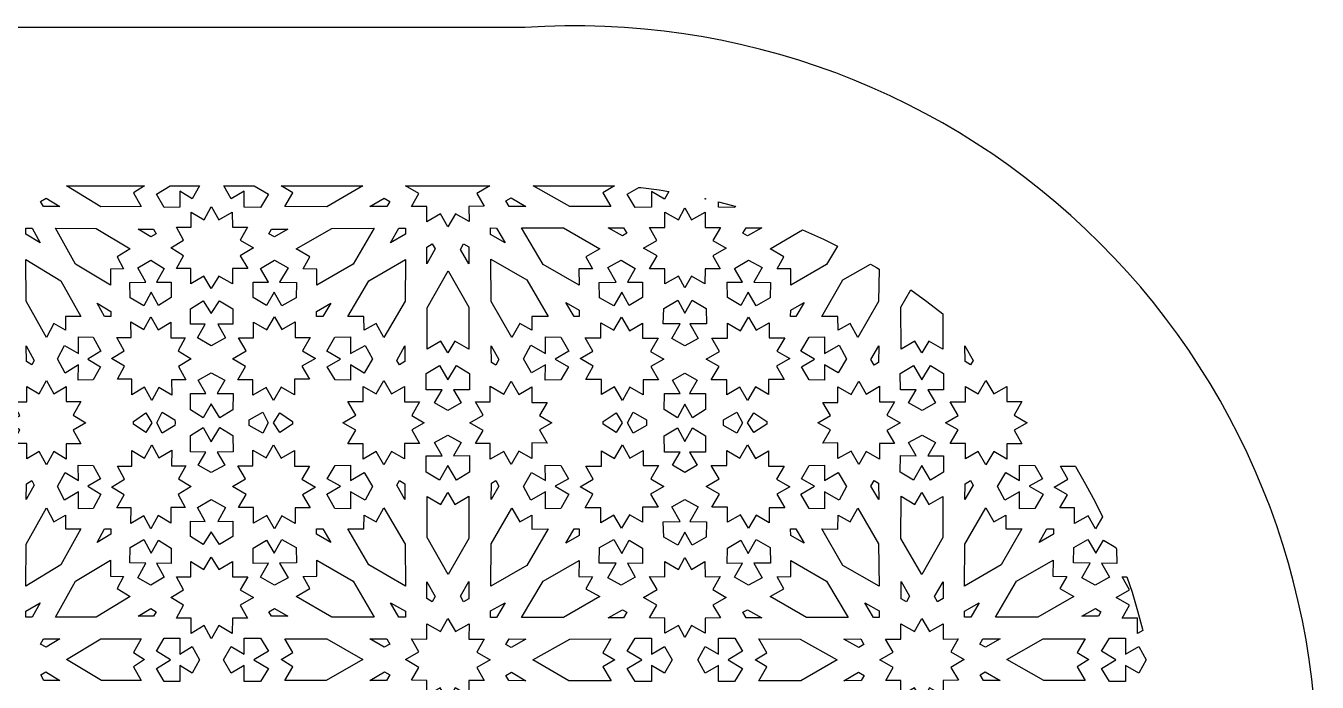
# Model space of a CAD drawing. Extents: x -340 to 340, y -245 to 245.
# Drawn here: x 176.7 to 340.1, y 162.1 to 245.1 of the extents above; entities that cross this region are included whole.
import ezdxf

# ---------------------------------------------------------------- set-up
doc = ezdxf.new("R2010")
doc.units = 0
doc.layers.add('LAYER_1', color=18, linetype='CONTINUOUS')

msp = doc.modelspace()

# ---------------------------------------------------------------- linework, layer by layer
at = {"layer": 'LAYER_1'}
msp.add_lwpolyline([(339.89, 144.89, 0.454904), (239.89, 244.89), (-340.11, 244.89), (-340.11, -245.11), (339.89, -245.11)], format="xyb", close=True, dxfattribs=at)
for points in [[(191.77, 224.88), (190.36, 223.98), (191.33, 222.24), (186.25, 222.23), (181.88, 224.86), (181.91, 224.88)], [(197.81, 223.21), (196.22, 224.18), (196.22, 222.16), (194.26, 222.15), (193.29, 223.82), (195.01, 224.88), (198.7, 224.88)], [(205.65, 224.88), (207.45, 223.82), (206.43, 222.15), (204.38, 222.16), (204.38, 224.18), (202.72, 223.21), (201.78, 224.88)], [(219.4, 224.86), (214.82, 222.23), (209.5, 222.24), (210.52, 223.98), (209.04, 224.88), (219.37, 224.88)], [(235.45, 224.88), (233.8, 223.92), (234.75, 222.29), (232.81, 222.28), (232.82, 220.35), (231.1, 221.34), (230.15, 219.69), (229.2, 221.34), (227.48, 220.34), (227.48, 222.27), (225.55, 222.26), (226.48, 223.9), (224.78, 224.88), (224.79, 224.88)], [(251.2, 224.88), (249.75, 224.01), (250.77, 222.26), (245.55, 222.27), (240.95, 224.88)], [(254.57, 224.65), (256.86, 224.35), (258.1, 224.15), (257.56, 223.19), (255.89, 224.17), (255.89, 222.16), (253.83, 222.15), (252.82, 223.82), (254.28, 224.67)], [(181.05, 222.24), (178.99, 222.25), (178.62, 222.9), (179.31, 223.31)], [(201.16, 220.56), (202.87, 221.56), (202.88, 219.63), (204.81, 219.64), (203.87, 218), (205.57, 217.02), (203.88, 216.04), (204.82, 214.41), (202.89, 214.4), (202.9, 212.47), (201.17, 213.46), (200.2, 211.91), (199.28, 213.46), (197.64, 212.47), (197.64, 214.4), (195.8, 214.41), (196.7, 216.04), (195.08, 217.02), (196.7, 218), (195.81, 219.64), (197.65, 219.63), (197.66, 221.56), (199.3, 220.56), (200.18, 222.22), (200.2, 222.14), (200.23, 222.22)], [(222.81, 222.9), (222.43, 222.25), (220.27, 222.24), (222.1, 223.31)], [(240.01, 222.27), (237.9, 222.26), (237.48, 222.96), (238.13, 223.34)], [(262.78, 223.24), (262.7, 223.19), (262.66, 223.26)], [(266.14, 222.39), (266.51, 222.29), (266.43, 222.15), (264.37, 222.16), (264.37, 222.86)], [(260.96, 220.56), (262.68, 221.55), (262.68, 219.62), (264.61, 219.61), (263.67, 217.98), (265.36, 217), (263.66, 216.02), (264.6, 214.38), (262.67, 214.39), (262.66, 212.46), (260.94, 213.46), (260.13, 211.96), (259.31, 213.46), (257.6, 212.46), (257.59, 214.39), (255.66, 214.38), (256.6, 216.02), (254.9, 217), (256.59, 217.98), (255.65, 219.61), (257.58, 219.62), (257.57, 221.55), (259.3, 220.56), (260.13, 222.09)], [(177.54, 219.51), (178.55, 217.68), (176.76, 218.76), (176.76, 219.52)], [(185.63, 219.49), (189.96, 216.89), (188.29, 215.88), (189.1, 214.37), (187.45, 214.33), (187.46, 212.31), (183.05, 214.95), (180.51, 219.51)], [(192.92, 219.38), (193.24, 218.82), (192.56, 218.42), (190.94, 219.4)], [(208.21, 218.42), (207.5, 218.82), (207.83, 219.38), (209.91, 219.4)], [(218.17, 214.95), (213.55, 212.31), (213.57, 214.33), (211.84, 214.37), (212.69, 215.88), (210.94, 216.89), (215.47, 219.49), (220.83, 219.51)], [(224.76, 218.76), (222.89, 217.68), (223.95, 219.51), (224.77, 219.52)], [(236.29, 219.54), (237.38, 217.68), (235.55, 218.72), (235.53, 219.55)], [(249.36, 216.91), (247.61, 215.9), (248.45, 214.39), (246.72, 214.36), (246.73, 212.33), (242.21, 214.94), (239.47, 219.56), (244.75, 219.57)], [(252.79, 218.88), (252.23, 218.56), (250.41, 219.58), (252.37, 219.58)], [(269.85, 219.58), (268.03, 218.56), (267.47, 218.88), (267.89, 219.58)], [(275.4, 219.14), (277.67, 218.11), (279.42, 217.26), (278.05, 214.94), (273.53, 212.33), (273.54, 214.36), (271.81, 214.39), (272.65, 215.9), (270.9, 216.91), (275.02, 219.29)], [(228.54, 216.89), (227.46, 215.02), (227.46, 217.13), (228.17, 217.55)], [(232.77, 217.17), (232.78, 215.01), (231.72, 216.83), (232.12, 217.55)], [(181.19, 212.86), (183.7, 208.35), (181.77, 208.35), (181.75, 206.61), (180.3, 207.45), (179.35, 205.69), (176.79, 210.29), (176.76, 215.57)], [(194.25, 214.43), (193.3, 212.68), (195.14, 212.7), (195.13, 210.76), (193.53, 209.76), (192.62, 211.43), (191.66, 209.68), (189.96, 210.7), (189.9, 212.64), (191.94, 212.67), (190.92, 214.52), (192.55, 215.46)], [(209.93, 214.52), (208.86, 212.67), (210.99, 212.64), (210.94, 210.7), (209.15, 209.68), (208.15, 211.43), (207.19, 209.76), (205.52, 210.76), (205.51, 212.7), (207.44, 212.68), (206.44, 214.43), (208.22, 215.46)], [(224.74, 210.29), (222.05, 205.69), (221.06, 207.45), (219.54, 206.61), (219.52, 208.35), (217.5, 208.35), (220.13, 212.86), (224.76, 215.57)], [(232.8, 209.55), (232.79, 204.22), (231.04, 205.24), (230.15, 203.75), (229.26, 205.24), (227.51, 204.22), (227.52, 209.45), (230.17, 214.13)], [(240.14, 212.97), (242.81, 208.35), (240.78, 208.36), (240.76, 206.62), (239.24, 207.46), (238.24, 205.7), (235.63, 210.23), (235.56, 215.6)], [(253.85, 214.44), (252.85, 212.69), (254.77, 212.7), (254.75, 210.76), (253.08, 209.76), (252.13, 211.44), (251.12, 209.69), (249.34, 210.71), (249.29, 212.66), (251.42, 212.68), (250.36, 214.53), (252.07, 215.47)], [(269.9, 214.53), (268.84, 212.68), (270.97, 212.66), (270.92, 210.71), (269.14, 209.69), (268.13, 211.44), (267.18, 209.76), (265.5, 210.76), (265.49, 212.7), (267.41, 212.69), (266.41, 214.44), (268.19, 215.47)], [(284.36, 214.55), (284.68, 214.34), (284.63, 210.23), (282.02, 205.7), (281.02, 207.46), (279.5, 206.62), (279.47, 208.36), (277.45, 208.35), (280.12, 212.97), (283.61, 214.98)], [(290.72, 210.25), (292.74, 208.67), (292.74, 204.22), (291, 205.24), (290.11, 203.75), (289.22, 205.24), (287.47, 204.22), (287.46, 209.55), (288.71, 211.71)], [(187.49, 209), (187.5, 208.35), (186.72, 208.35), (185.78, 210.05)], [(202.93, 209.32), (202.95, 207.37), (201.02, 207.39), (202.02, 205.64), (200.2, 204.62), (198.47, 205.64), (199.43, 207.39), (197.59, 207.37), (197.6, 209.32), (199.19, 210.32), (200.2, 208.71), (201.26, 210.32)], [(214.33, 208.35), (213.51, 208.35), (213.52, 209), (215.32, 210.05)], [(246.75, 209.16), (246.76, 208.34), (246.11, 208.34), (245.05, 210.14)], [(262.81, 209.38), (262.87, 207.43), (260.74, 207.41), (261.8, 205.56), (260.13, 204.63), (258.46, 205.56), (259.52, 207.41), (257.39, 207.43), (257.44, 209.38), (259.23, 210.4), (260.13, 208.76), (261.03, 210.4)], [(274.15, 208.34), (273.5, 208.34), (273.51, 209.16), (275.21, 210.14)], [(193.49, 206.65), (195.09, 207.62), (195.09, 205.63), (196.91, 205.64), (196, 203.99), (197.65, 203), (196.06, 202.03), (196.99, 200.36), (195.19, 200.35), (195.2, 198.39), (193.57, 199.36), (192.68, 197.73), (191.75, 199.4), (190.16, 198.43), (190.16, 200.42), (188.34, 200.41), (189.25, 202.06), (187.6, 203.04), (189.19, 204.02), (188.26, 205.69), (190.06, 205.7), (190.05, 207.66), (191.67, 206.69), (192.57, 208.32)], [(209.14, 206.69), (210.84, 207.66), (210.83, 205.7), (212.72, 205.69), (211.74, 204.02), (213.41, 203.04), (211.68, 202.06), (212.63, 200.41), (210.73, 200.42), (210.73, 198.43), (209.06, 199.4), (208.09, 197.73), (207.15, 199.36), (205.45, 198.39), (205.46, 200.35), (203.57, 200.36), (204.55, 202.03), (202.88, 203), (204.61, 203.99), (203.66, 205.64), (205.56, 205.63), (205.56, 207.62), (207.23, 206.65), (208.2, 208.32)], [(253.1, 206.55), (254.74, 207.51), (254.74, 205.6), (256.73, 205.61), (255.77, 203.93), (257.44, 202.97), (255.82, 202.03), (256.8, 200.33), (254.84, 200.32), (254.85, 198.44), (253.17, 199.4), (252.21, 197.73), (251.22, 199.45), (249.57, 198.49), (249.57, 200.39), (247.58, 200.38), (248.54, 202.06), (246.87, 203.02), (248.49, 203.97), (247.51, 205.67), (249.47, 205.67), (249.47, 207.56), (251.14, 206.6), (252.1, 208.27)], [(269.12, 206.6), (270.79, 207.56), (270.79, 205.67), (272.75, 205.67), (271.77, 203.97), (273.39, 203.02), (271.72, 202.06), (272.68, 200.38), (270.69, 200.39), (270.69, 198.49), (269.04, 199.45), (268.05, 197.73), (267.09, 199.4), (265.41, 198.44), (265.42, 200.32), (263.46, 200.33), (264.44, 202.03), (262.81, 202.97), (264.49, 203.93), (263.53, 205.61), (265.52, 205.6), (265.52, 207.51), (267.16, 206.55), (268.16, 208.27)], [(177.8, 202.8), (177.49, 202.24), (176.82, 202.65), (176.81, 204.62)], [(185.26, 205.75), (186.24, 203.97), (184.58, 202.95), (186.19, 202), (185.25, 200.32), (183.39, 200.29), (183.4, 202.22), (181.74, 201.2), (180.74, 202.98), (181.62, 204.7), (183.4, 203.65), (183.4, 205.78)], [(217.81, 203.65), (219.67, 204.7), (220.59, 202.98), (219.55, 201.2), (217.81, 202.22), (217.82, 200.29), (215.87, 200.32), (214.89, 202), (216.57, 202.95), (214.83, 203.97), (215.86, 205.75), (217.81, 205.78)], [(224.7, 202.65), (224, 202.24), (223.68, 202.8), (224.71, 204.62)], [(236.6, 202.93), (236.2, 202.21), (235.64, 202.54), (235.62, 204.63)], [(244.43, 205.75), (245.46, 203.96), (243.72, 202.95), (245.39, 202), (244.41, 200.32), (242.46, 200.3), (242.47, 202.23), (240.73, 201.22), (239.69, 203), (240.62, 204.71), (242.48, 203.66), (242.49, 205.79)], [(277.78, 203.66), (279.64, 204.71), (280.57, 203), (279.53, 201.22), (277.79, 202.23), (277.8, 200.3), (275.85, 200.32), (274.87, 202), (276.54, 202.95), (274.8, 203.96), (275.83, 205.75), (277.77, 205.79)], [(284.62, 202.54), (284.06, 202.21), (283.66, 202.93), (284.64, 204.63)], [(296.58, 202.8), (296.26, 202.24), (295.56, 202.65), (295.55, 204.62)], [(201.92, 200.28), (200.94, 198.62), (202.96, 198.61), (202.95, 196.55), (201.29, 195.54), (200.2, 197.32), (199.17, 195.54), (197.58, 196.55), (197.58, 198.61), (199.5, 198.62), (198.56, 200.28), (200.2, 201.21)], [(230.14, 200.32), (231.22, 202.16), (232.88, 201.14), (232.88, 199.08), (230.86, 199.09), (231.83, 197.42), (230.14, 196.47), (228.45, 197.43), (229.42, 199.09), (227.41, 199.09), (227.41, 201.15), (229.07, 202.16)], [(261.69, 200.29), (260.72, 198.62), (262.73, 198.63), (262.75, 196.57), (261.09, 195.55), (260.13, 197.27), (259.17, 195.55), (257.51, 196.57), (257.53, 198.63), (259.54, 198.62), (258.57, 200.29), (260.13, 201.19)], [(292.85, 201.15), (292.85, 199.09), (290.84, 199.09), (291.81, 197.43), (290.12, 196.47), (288.42, 197.42), (289.4, 199.09), (287.38, 199.08), (287.37, 201.14), (289.03, 202.16), (290.11, 200.32), (291.19, 202.16)], [(180.3, 198.57), (181.85, 199.51), (181.85, 197.58), (183.7, 197.59), (182.75, 195.86), (184.33, 194.91), (182.75, 193.97), (183.7, 192.24), (181.85, 192.25), (181.85, 190.32), (180.3, 191.26), (179.36, 189.57), (178.43, 191.27), (176.87, 190.33), (176.87, 192.27), (175.03, 192.28), (175.99, 194), (174.48, 194.91), (175.99, 195.83), (175.03, 197.55), (176.87, 197.56), (176.87, 199.49), (178.43, 198.56), (179.36, 200.26)], [(223.02, 198.56), (224.65, 199.49), (224.64, 197.56), (226.57, 197.55), (225.57, 195.83), (227.15, 194.91), (225.57, 194), (226.57, 192.28), (224.64, 192.27), (224.65, 190.33), (223.02, 191.27), (222.05, 189.57), (221.06, 191.26), (219.43, 190.32), (219.43, 192.25), (217.5, 192.24), (218.49, 193.97), (216.84, 194.91), (218.49, 195.86), (217.5, 197.59), (219.43, 197.58), (219.43, 199.51), (221.06, 198.57), (222.05, 200.26)], [(239.11, 198.5), (240.78, 199.46), (240.78, 197.47), (242.68, 197.47), (241.73, 195.83), (243.3, 194.91), (241.73, 194), (242.68, 192.35), (240.78, 192.36), (240.78, 190.37), (239.11, 191.33), (238.15, 189.65), (237.2, 191.28), (235.51, 190.31), (235.5, 192.27), (233.62, 192.27), (234.59, 193.94), (232.92, 194.91), (234.59, 195.89), (233.62, 197.56), (235.5, 197.56), (235.51, 199.52), (237.2, 198.54), (238.15, 200.17)], [(283.06, 198.54), (284.75, 199.52), (284.75, 197.56), (286.64, 197.56), (285.67, 195.89), (287.34, 194.91), (285.67, 193.94), (286.64, 192.27), (284.75, 192.27), (284.75, 190.31), (283.06, 191.28), (282.11, 189.65), (281.15, 191.33), (279.48, 190.37), (279.48, 192.36), (277.58, 192.35), (278.53, 194), (276.96, 194.91), (278.53, 195.83), (277.58, 197.47), (279.48, 197.47), (279.48, 199.46), (281.15, 198.5), (282.11, 200.17)], [(299.2, 198.57), (300.83, 199.51), (300.83, 197.58), (302.76, 197.59), (301.77, 195.86), (303.42, 194.91), (301.77, 193.97), (302.76, 192.24), (300.83, 192.25), (300.83, 190.32), (299.2, 191.26), (298.21, 189.57), (297.24, 191.27), (295.61, 190.33), (295.61, 192.27), (293.68, 192.28), (294.69, 194), (293.11, 194.91), (294.69, 195.83), (293.68, 197.55), (295.61, 197.56), (295.61, 199.49), (297.24, 198.56), (298.21, 200.26)], [(192.68, 194.91), (191.93, 193.68), (190.39, 194.75), (190.39, 194.91), (190.39, 195.08), (191.93, 196.15)], [(195.61, 195.28), (195.62, 194.91), (195.61, 194.55), (193.99, 193.6), (193.32, 194.91), (193.99, 196.23)], [(207.42, 194.91), (206.72, 193.6), (205.02, 194.55), (205, 194.91), (205.02, 195.28), (206.72, 196.23)], [(210.49, 195.08), (210.48, 194.91), (210.49, 194.75), (208.87, 193.68), (208.08, 194.91), (208.87, 196.15)], [(252.19, 194.91), (251.41, 193.68), (249.79, 194.75), (249.79, 194.91), (249.79, 195.08), (251.41, 196.15)], [(255.26, 195.28), (255.27, 194.91), (255.26, 194.55), (253.56, 193.6), (252.86, 194.91), (253.56, 196.23)], [(267.4, 194.91), (266.7, 193.6), (265, 194.55), (264.99, 194.91), (265, 195.28), (266.7, 196.23)], [(270.47, 195.08), (270.47, 194.91), (270.47, 194.75), (268.85, 193.68), (268.06, 194.91), (268.85, 196.15)], [(202.95, 193.28), (202.96, 191.22), (200.94, 191.21), (201.92, 189.55), (200.2, 188.62), (198.56, 189.55), (199.5, 191.21), (197.58, 191.22), (197.58, 193.28), (199.17, 194.29), (200.2, 192.51), (201.29, 194.29)], [(231.83, 192.41), (230.86, 190.74), (232.88, 190.75), (232.88, 188.68), (231.22, 187.67), (230.14, 189.51), (229.07, 187.66), (227.41, 188.68), (227.41, 190.74), (229.42, 190.74), (228.45, 192.4), (230.14, 193.36)], [(262.75, 193.26), (262.73, 191.2), (260.72, 191.21), (261.69, 189.54), (260.13, 188.64), (258.57, 189.54), (259.54, 191.21), (257.53, 191.2), (257.51, 193.26), (259.17, 194.28), (260.13, 192.56), (261.09, 194.28)], [(291.81, 192.4), (290.84, 190.74), (292.85, 190.74), (292.85, 188.68), (291.19, 187.66), (290.11, 189.51), (289.03, 187.67), (287.37, 188.68), (287.38, 190.75), (289.4, 190.74), (288.42, 192.41), (290.12, 193.36)], [(193.57, 190.47), (195.2, 191.44), (195.19, 189.48), (196.99, 189.47), (196.06, 187.8), (197.65, 186.83), (196, 185.84), (196.91, 184.19), (195.09, 184.2), (195.09, 182.21), (193.49, 183.18), (192.57, 181.51), (191.67, 183.14), (190.05, 182.17), (190.06, 184.13), (188.26, 184.14), (189.19, 185.81), (187.6, 186.78), (189.25, 187.77), (188.34, 189.42), (190.16, 189.41), (190.16, 191.4), (191.75, 190.43), (192.68, 192.1)], [(209.06, 190.43), (210.73, 191.4), (210.73, 189.41), (212.63, 189.42), (211.68, 187.77), (213.41, 186.78), (211.74, 185.81), (212.72, 184.14), (210.83, 184.13), (210.84, 182.17), (209.14, 183.14), (208.2, 181.51), (207.23, 183.18), (205.56, 182.21), (205.56, 184.2), (203.66, 184.19), (204.61, 185.84), (202.88, 186.83), (204.55, 187.8), (203.57, 189.47), (205.46, 189.48), (205.45, 191.44), (207.15, 190.47), (208.09, 192.1)], [(253.17, 190.43), (254.85, 191.39), (254.84, 189.51), (256.8, 189.5), (255.82, 187.8), (257.44, 186.86), (255.77, 185.89), (256.73, 184.22), (254.74, 184.22), (254.74, 182.32), (253.1, 183.28), (252.1, 181.56), (251.14, 183.23), (249.47, 182.27), (249.47, 184.15), (247.51, 184.16), (248.49, 185.86), (246.87, 186.81), (248.54, 187.77), (247.58, 189.44), (249.57, 189.44), (249.57, 191.34), (251.22, 190.38), (252.21, 192.1)], [(269.04, 190.38), (270.69, 191.34), (270.69, 189.44), (272.68, 189.44), (271.72, 187.77), (273.39, 186.81), (271.77, 185.86), (272.75, 184.16), (270.79, 184.15), (270.79, 182.27), (269.12, 183.23), (268.16, 181.56), (267.16, 183.28), (265.52, 182.32), (265.52, 184.22), (263.53, 184.22), (264.49, 185.89), (262.81, 186.86), (264.44, 187.8), (263.46, 189.5), (265.42, 189.51), (265.41, 191.39), (267.09, 190.43), (268.05, 192.1)], [(185.25, 189.51), (186.19, 187.83), (184.58, 186.88), (186.24, 185.86), (185.26, 184.08), (183.4, 184.04), (183.4, 186.18), (181.62, 185.13), (180.74, 186.85), (181.74, 188.62), (183.4, 187.61), (183.39, 189.54)], [(217.81, 187.61), (219.55, 188.62), (220.59, 186.85), (219.67, 185.13), (217.81, 186.18), (217.81, 184.04), (215.86, 184.08), (214.83, 185.86), (216.57, 186.88), (214.89, 187.83), (215.87, 189.51), (217.82, 189.54)], [(244.41, 189.51), (245.39, 187.83), (243.72, 186.88), (245.46, 185.87), (244.43, 184.08), (242.49, 184.04), (242.48, 186.17), (240.62, 185.12), (239.69, 186.83), (240.73, 188.61), (242.47, 187.6), (242.46, 189.53)], [(277.79, 187.6), (279.53, 188.61), (280.57, 186.83), (279.64, 185.12), (277.78, 186.17), (277.77, 184.04), (275.83, 184.08), (274.8, 185.87), (276.54, 186.88), (274.87, 187.83), (275.85, 189.51), (277.8, 189.53)], [(304.39, 189.51), (305.37, 187.83), (303.69, 186.88), (305.43, 185.86), (304.4, 184.08), (302.45, 184.04), (302.45, 186.18), (300.59, 185.13), (299.67, 186.85), (300.71, 188.62), (302.45, 187.61), (302.44, 189.54)], [(309.51, 189.41), (309.55, 189.36), (310.82, 187.16), (312.01, 184.93), (312.94, 183.03), (312.06, 181.51), (311.12, 183.14), (309.42, 182.17), (309.43, 184.13), (307.54, 184.14), (308.52, 185.81), (306.85, 186.78), (308.57, 187.77), (307.63, 189.42)], [(177.8, 187.02), (176.81, 185.21), (176.82, 187.18), (177.49, 187.59)], [(224.7, 187.18), (224.71, 185.21), (223.68, 187.02), (224, 187.59)], [(236.6, 186.9), (235.62, 185.2), (235.64, 187.28), (236.2, 187.61)], [(284.62, 187.28), (284.64, 185.2), (283.66, 186.9), (284.06, 187.61)], [(296.58, 187.02), (295.55, 185.21), (295.56, 187.18), (296.26, 187.59)], [(202.02, 184.19), (201.02, 182.44), (202.95, 182.46), (202.93, 180.51), (201.26, 179.51), (200.2, 181.12), (199.19, 179.51), (197.6, 180.51), (197.59, 182.46), (199.43, 182.44), (198.47, 184.19), (200.2, 185.21)], [(231.04, 184.59), (232.79, 185.61), (232.8, 180.28), (230.17, 175.7), (227.52, 180.38), (227.51, 185.6), (229.26, 184.59), (230.15, 186.08)], [(261.8, 184.27), (260.74, 182.42), (262.87, 182.4), (262.81, 180.45), (261.03, 179.43), (260.13, 181.07), (259.23, 179.43), (257.44, 180.45), (257.39, 182.4), (259.52, 182.42), (258.46, 184.27), (260.13, 185.2)], [(291, 184.59), (292.74, 185.6), (292.74, 180.38), (290.09, 175.7), (287.46, 180.28), (287.47, 185.61), (289.22, 184.59), (290.11, 186.08)], [(180.3, 182.38), (181.75, 183.22), (181.77, 181.48), (183.7, 181.48), (181.19, 176.96), (176.76, 174.25), (176.79, 179.54), (179.35, 184.14)], [(224.74, 179.54), (224.76, 174.25), (220.13, 176.96), (217.5, 181.48), (219.52, 181.48), (219.54, 183.22), (221.06, 182.38), (222.05, 184.14)], [(239.24, 182.36), (240.76, 183.21), (240.78, 181.47), (242.81, 181.48), (240.14, 176.86), (235.56, 174.23), (235.63, 179.6), (238.24, 184.12)], [(284.63, 179.6), (284.69, 174.23), (280.12, 176.86), (277.45, 181.48), (279.47, 181.47), (279.5, 183.21), (281.02, 182.36), (282.02, 184.12)], [(299.2, 182.38), (300.72, 183.22), (300.74, 181.48), (302.76, 181.48), (300.13, 176.96), (295.5, 174.25), (295.52, 179.54), (298.21, 184.14)], [(187.49, 180.83), (185.78, 179.78), (186.72, 181.48), (187.5, 181.48)], [(214.33, 181.48), (215.32, 179.78), (213.52, 180.83), (213.51, 181.48)], [(246.75, 180.67), (245.05, 179.69), (246.11, 181.48), (246.76, 181.49)], [(274.15, 181.48), (275.21, 179.69), (273.51, 180.67), (273.5, 181.49)], [(306.74, 180.83), (304.94, 179.78), (305.93, 181.48), (306.74, 181.48)], [(192.62, 178.4), (193.53, 180.07), (195.13, 179.07), (195.14, 177.12), (193.3, 177.15), (194.25, 175.39), (192.55, 174.37), (190.92, 175.31), (191.94, 177.16), (189.9, 177.19), (189.96, 179.13), (191.66, 180.15)], [(210.94, 179.13), (210.99, 177.19), (208.86, 177.16), (209.93, 175.31), (208.22, 174.37), (206.44, 175.39), (207.44, 177.15), (205.51, 177.12), (205.52, 179.07), (207.19, 180.07), (208.15, 178.4), (209.15, 180.15)], [(252.13, 178.39), (253.08, 180.07), (254.75, 179.07), (254.77, 177.12), (252.85, 177.14), (253.85, 175.39), (252.07, 174.36), (250.36, 175.3), (251.42, 177.15), (249.29, 177.17), (249.34, 179.12), (251.12, 180.14)], [(270.92, 179.12), (270.97, 177.17), (268.84, 177.15), (269.9, 175.3), (268.19, 174.36), (266.41, 175.39), (267.41, 177.14), (265.49, 177.12), (265.5, 179.07), (267.18, 180.07), (268.13, 178.39), (269.14, 180.14)], [(312.11, 178.4), (313.07, 180.07), (314.66, 179.12), (314.74, 178.92), (314.75, 177.12), (312.82, 177.15), (313.82, 175.39), (312.04, 174.37), (310.33, 175.31), (311.4, 177.16), (309.27, 177.19), (309.32, 179.13), (311.11, 180.15)], [(187.45, 175.5), (189.1, 175.46), (188.29, 173.95), (189.96, 172.93), (185.63, 170.34), (180.51, 170.31), (183.05, 174.88), (187.46, 177.52)], [(201.17, 176.37), (202.9, 177.36), (202.89, 175.42), (204.82, 175.42), (203.88, 173.79), (205.57, 172.81), (203.87, 171.83), (204.81, 170.19), (202.88, 170.2), (202.87, 168.27), (201.16, 169.27), (200.23, 167.61), (200.2, 167.69), (200.18, 167.61), (199.3, 169.27), (197.66, 168.27), (197.65, 170.2), (195.81, 170.19), (196.7, 171.83), (195.08, 172.81), (196.7, 173.79), (195.8, 175.42), (197.64, 175.42), (197.64, 177.36), (199.28, 176.37), (200.2, 177.92)], [(218.17, 174.88), (220.83, 170.31), (215.47, 170.34), (210.94, 172.93), (212.69, 173.95), (211.84, 175.46), (213.57, 175.5), (213.55, 177.52)], [(246.72, 175.47), (248.45, 175.44), (247.61, 173.92), (249.36, 172.92), (244.75, 170.26), (239.47, 170.27), (242.21, 174.89), (246.73, 177.5)], [(260.94, 176.37), (262.66, 177.37), (262.67, 175.44), (264.6, 175.45), (263.66, 173.81), (265.36, 172.83), (263.67, 171.85), (264.61, 170.22), (262.68, 170.21), (262.68, 168.28), (260.96, 169.27), (260.13, 167.74), (259.3, 169.27), (257.57, 168.28), (257.58, 170.21), (255.65, 170.22), (256.59, 171.85), (254.9, 172.83), (256.6, 173.81), (255.66, 175.45), (257.59, 175.44), (257.6, 177.37), (259.31, 176.37), (260.13, 177.87)], [(278.05, 174.89), (280.79, 170.27), (275.51, 170.26), (270.9, 172.92), (272.65, 173.92), (271.81, 175.44), (273.54, 175.47), (273.53, 177.5)], [(306.69, 175.5), (308.42, 175.46), (307.57, 173.95), (309.32, 172.93), (304.79, 170.34), (299.43, 170.31), (302.08, 174.88), (306.71, 177.52)], [(228.54, 172.94), (228.17, 172.28), (227.46, 172.7), (227.46, 174.81)], [(232.77, 172.66), (232.12, 172.28), (231.72, 172.99), (232.78, 174.82)], [(288.54, 172.99), (288.14, 172.28), (287.49, 172.66), (287.48, 174.82)], [(292.8, 172.7), (292.09, 172.28), (291.72, 172.94), (292.8, 174.81)], [(316.7, 173.47), (317.39, 171.14), (318, 168.81), (318.04, 168.65), (317.39, 168.27), (317.38, 170.2), (315.45, 170.19), (316.38, 171.83), (314.69, 172.81), (316.38, 173.79), (315.44, 175.42), (316.05, 175.42)], [(177.54, 170.32), (176.76, 170.31), (176.76, 171.07), (178.55, 172.15)], [(224.76, 171.07), (224.77, 170.31), (223.95, 170.32), (222.89, 172.15)], [(236.29, 170.28), (235.53, 170.28), (235.55, 171.11), (237.38, 172.15)], [(284.71, 171.11), (284.72, 170.28), (283.97, 170.28), (282.88, 172.15)], [(296.31, 170.32), (295.49, 170.31), (295.5, 171.07), (297.37, 172.15)], [(193.24, 171.01), (192.92, 170.45), (190.94, 170.43), (192.56, 171.41)], [(209.91, 170.43), (207.83, 170.45), (207.5, 171.01), (208.21, 171.41)], [(231.1, 168.49), (232.82, 169.48), (232.81, 167.54), (234.75, 167.54), (233.8, 165.91), (235.49, 164.92), (233.8, 163.95), (234.73, 162.31), (232.8, 162.32), (232.79, 160.38), (231.08, 161.39), (230.13, 159.74), (229.18, 161.39), (227.46, 160.4), (227.46, 162.33), (225.53, 162.34), (226.48, 163.97), (224.78, 164.95), (226.48, 165.93), (225.55, 167.57), (227.48, 167.56), (227.48, 169.49), (229.2, 168.49), (230.15, 170.14)], [(252.79, 170.95), (252.37, 170.25), (250.41, 170.25), (252.23, 171.27)], [(269.85, 170.25), (267.89, 170.25), (267.47, 170.95), (268.03, 171.27)], [(291.06, 168.49), (292.78, 169.49), (292.78, 167.56), (294.71, 167.57), (293.78, 165.93), (295.47, 164.95), (293.78, 163.97), (294.73, 162.34), (292.8, 162.33), (292.8, 160.4), (291.08, 161.39), (290.13, 159.74), (289.18, 161.39), (287.46, 160.38), (287.46, 162.32), (285.53, 162.31), (286.46, 163.95), (284.77, 164.92), (286.46, 165.91), (285.51, 167.54), (287.44, 167.54), (287.44, 169.48), (289.16, 168.49), (290.11, 170.14)], [(312.76, 171.01), (312.43, 170.45), (310.35, 170.43), (312.05, 171.41)], [(179.31, 166.52), (178.62, 166.92), (178.99, 167.58), (181.05, 167.58)], [(191.33, 167.59), (190.36, 165.85), (191.77, 164.95), (190.35, 164.06), (191.32, 162.31), (186.34, 162.32), (181.88, 164.97), (186.25, 167.6)], [(196.22, 167.67), (196.22, 165.65), (197.81, 166.62), (198.71, 164.92), (197.8, 163.23), (196.22, 164.21), (196.21, 162.19), (194.25, 162.19), (193.29, 163.85), (195.04, 164.93), (193.29, 166.01), (194.26, 167.67)], [(207.45, 166.01), (205.61, 164.93), (207.45, 163.85), (206.44, 162.19), (204.39, 162.19), (204.38, 164.21), (202.72, 163.23), (201.77, 164.92), (202.72, 166.62), (204.38, 165.65), (204.38, 167.67), (206.43, 167.67)], [(219.4, 164.97), (214.73, 162.32), (209.51, 162.31), (210.52, 164.06), (209.04, 164.95), (210.52, 165.85), (209.5, 167.59), (214.82, 167.6)], [(222.43, 167.58), (222.81, 166.92), (222.1, 166.52), (220.27, 167.58)], [(240.01, 167.56), (238.13, 166.49), (237.48, 166.87), (237.9, 167.57)], [(249.75, 165.82), (251.24, 164.93), (249.76, 164.03), (250.78, 162.28), (245.45, 162.28), (240.88, 164.91), (245.55, 167.56), (250.77, 167.57)], [(255.89, 167.67), (255.89, 165.66), (257.56, 166.63), (258.51, 164.94), (257.56, 163.24), (255.9, 164.21), (255.9, 162.2), (253.84, 162.19), (252.83, 163.85), (254.67, 164.93), (252.82, 166.01), (253.83, 167.67)], [(267.43, 166.01), (265.59, 164.93), (267.43, 163.85), (266.42, 162.19), (264.36, 162.2), (264.36, 164.21), (262.7, 163.24), (261.75, 164.94), (262.7, 166.63), (264.36, 165.66), (264.37, 167.67), (266.43, 167.67)], [(274.71, 167.56), (279.38, 164.91), (274.81, 162.28), (269.48, 162.28), (270.5, 164.03), (269.02, 164.93), (270.51, 165.82), (269.49, 167.57)], [(282.78, 166.87), (282.12, 166.49), (280.25, 167.56), (282.36, 167.57)], [(298.16, 166.52), (297.45, 166.92), (297.83, 167.58), (299.99, 167.58)], [(310.76, 167.59), (309.74, 165.85), (311.22, 164.95), (309.73, 164.06), (310.75, 162.31), (305.53, 162.32), (300.86, 164.97), (305.43, 167.6)], [(315.88, 167.67), (315.88, 165.65), (317.54, 166.62), (318.49, 164.92), (317.54, 163.23), (315.88, 164.21), (315.87, 162.19), (313.82, 162.19), (312.81, 163.85), (314.65, 164.93), (312.81, 166.01), (313.82, 167.67)], [(181.06, 162.32), (179.04, 162.3), (178.64, 163.01), (179.26, 163.39)], [(222.8, 163.01), (222.38, 162.3), (220.26, 162.32), (222.14, 163.39)], [(299.99, 162.32), (297.88, 162.3), (297.46, 163.01), (298.12, 163.39)], [(240.01, 162.29), (237.84, 162.3), (237.46, 162.95), (238.18, 163.36)], [(282.8, 162.95), (282.41, 162.3), (280.25, 162.29), (282.08, 163.36)]]:
    msp.add_lwpolyline(points, close=True, dxfattribs=at)

doc.saveas('drawing.dxf')
